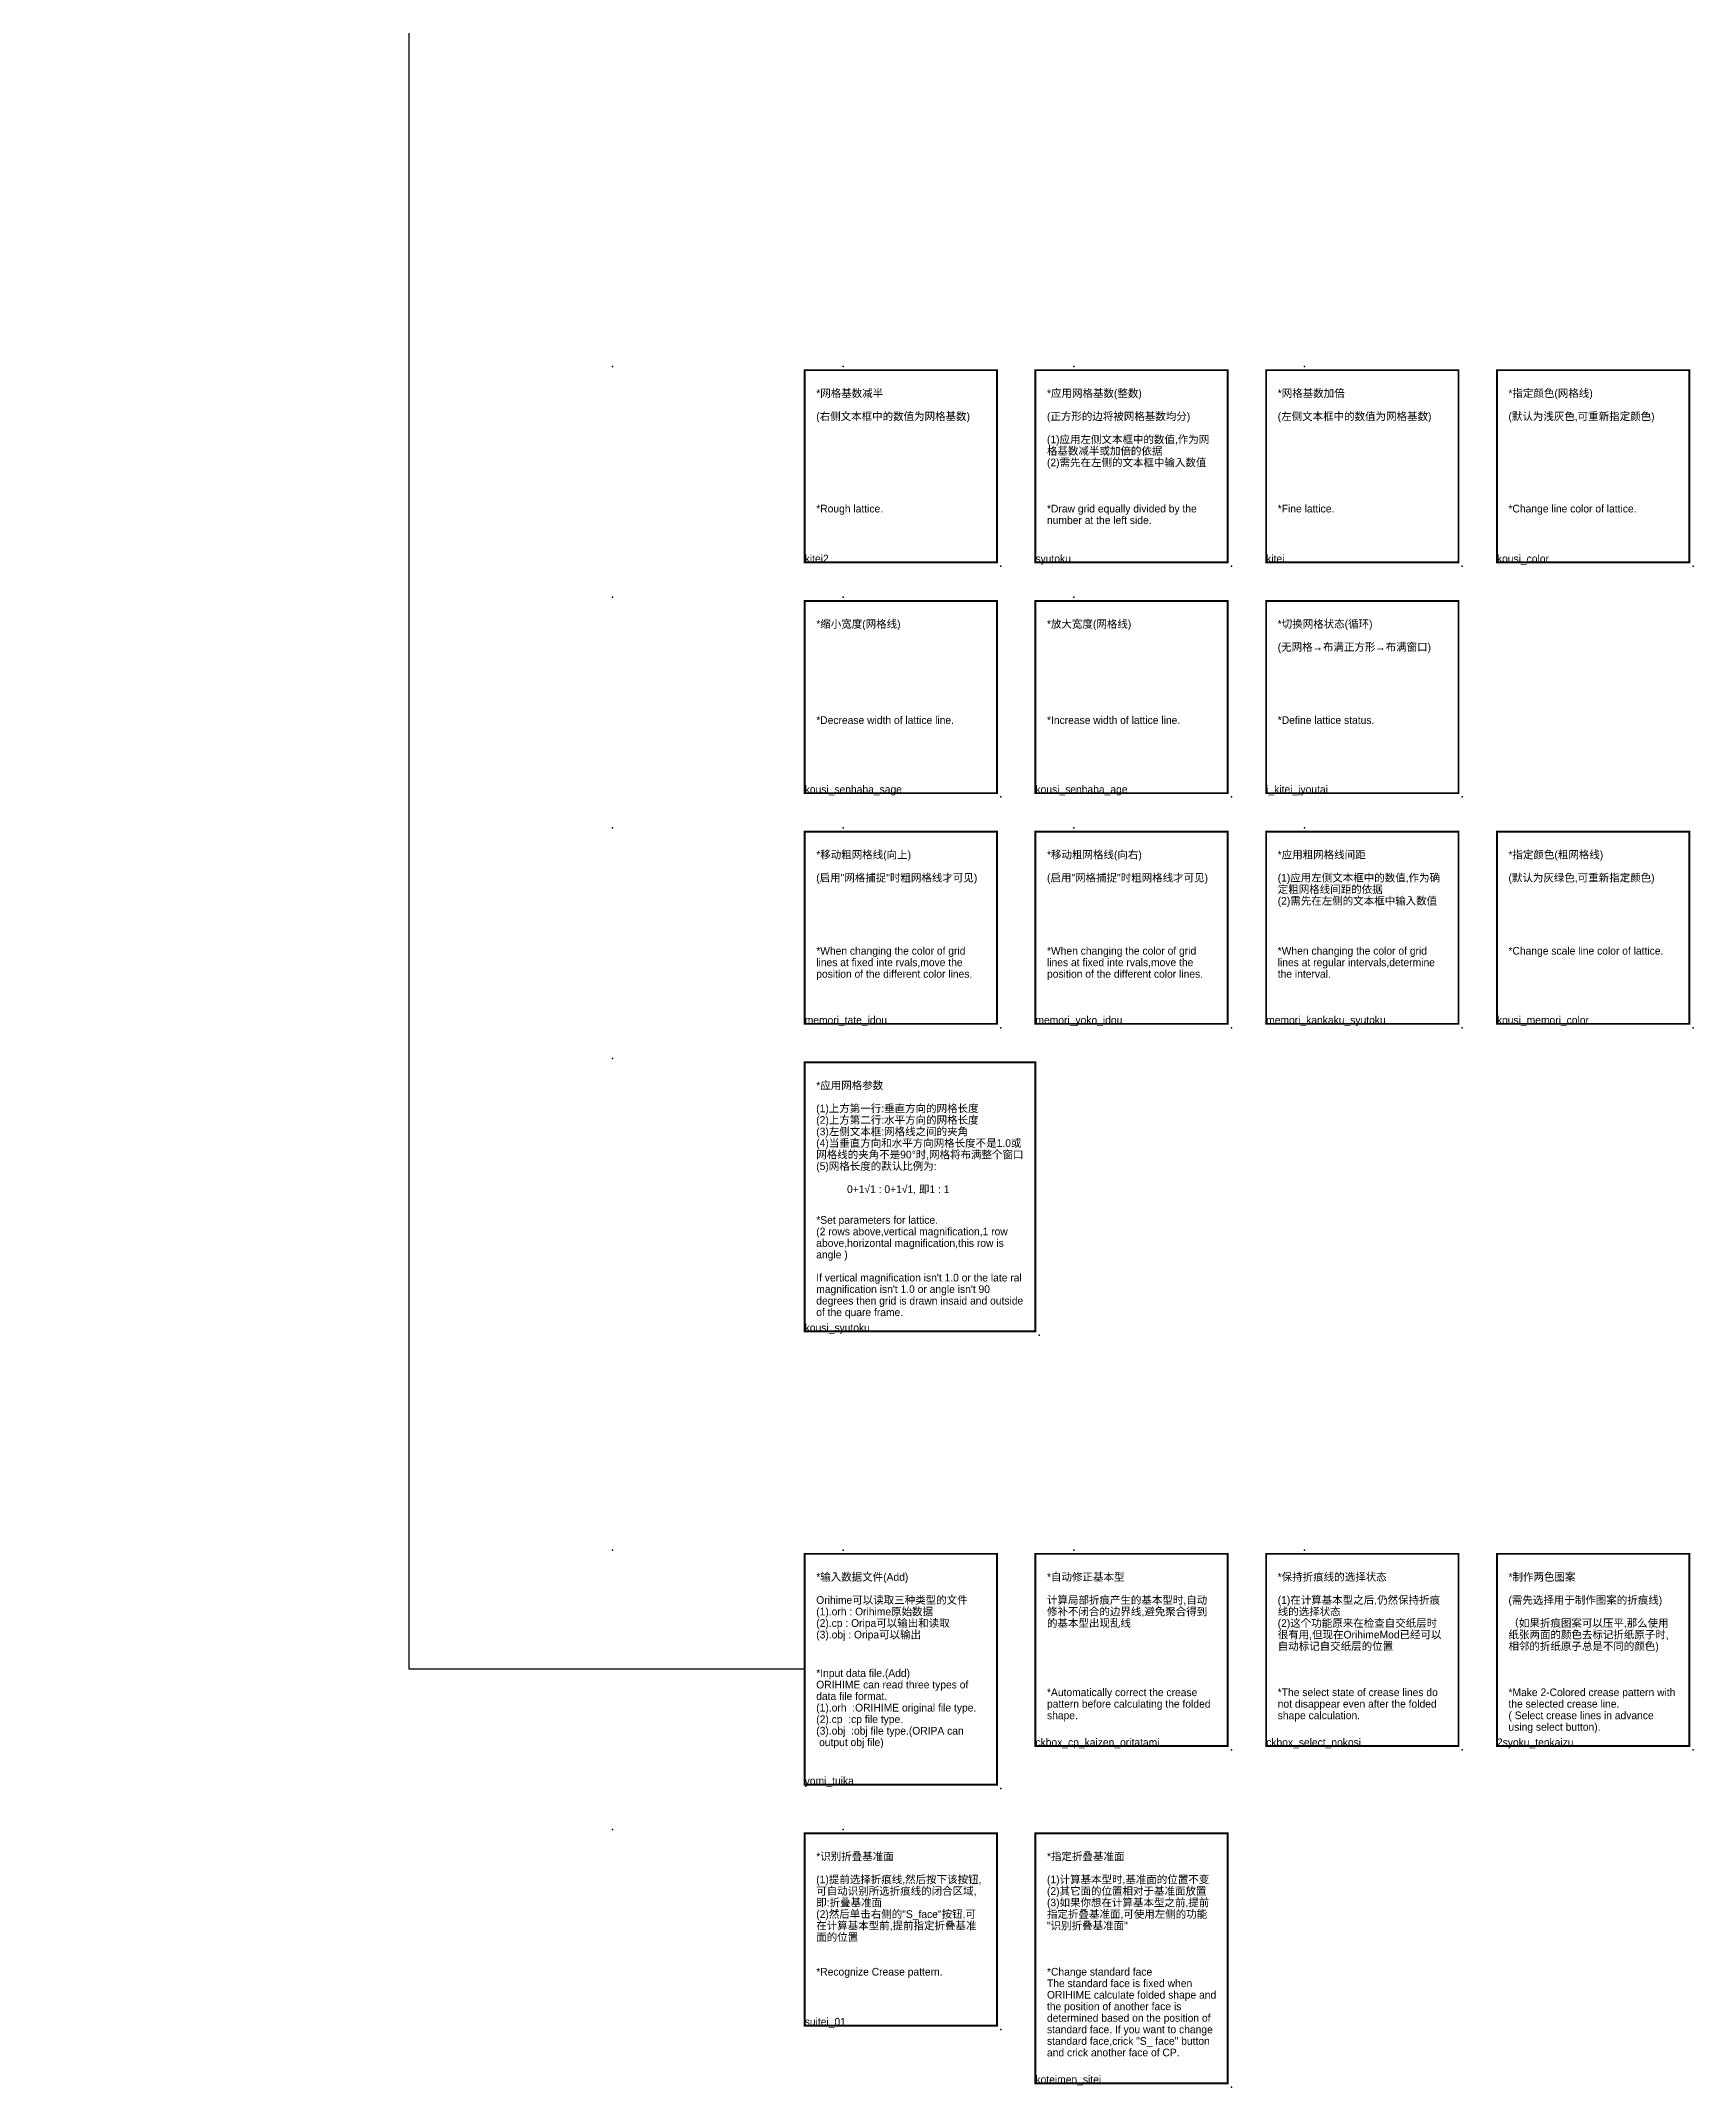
# Model space of a CAD drawing. Header units: millimetres. Extents: x -1842 to 3667, y -2745 to 2263.
# Drawn here: x 1191 to 1620, y 1168 to 1701 of the extents above; entities that cross this region are included whole.
import ezdxf

# ---------------------------------------------------------------- set-up
doc = ezdxf.new("R2010")
doc.units = ezdxf.units.MM
doc.header["$LTSCALE"] = 1000
doc.layers.add('1-中文', color=7, linetype='Continuous', lineweight=25)
doc.layers.add('2-英文', color=250, linetype='Continuous', lineweight=25)
doc.layers.add('3-图名', color=6, linetype='Continuous', plot=False, transparency=0.5)
doc.layers.add('4-图框', color=7, linetype='Continuous', true_color=0x81cde4)
doc.styles.add('kucha制图', font='')
doc.styles.get('kucha制图').set_extended_font_data('思源黑体 CN Regular')

# ---------------------------------------------------------------- blocks, each defined once
blk = doc.blocks.new('图名')
at = {"layer": '3-图名', "ltscale": 8, "style": 'kucha制图', "flags": 8}
blk.add_attdef('图名', (0, 0), '', height=2, dxfattribs=at)
blk = doc.blocks.new('*U15')
at = {"color": 0, "const_width": 0.5}
blk.add_lwpolyline([(0, -50), (50, -50), (50, 0), (0, 0)], close=True, dxfattribs=at)
at = {"color": 8}
for p in [(-50, 1), (51, -51)]:
    blk.add_point(p, dxfattribs=at)
blk = doc.blocks.new('*U7')
at = {"color": 0, "const_width": 0.5}
blk.add_lwpolyline([(0, -70), (60, -70), (60, 0), (0, 0)], close=True, dxfattribs=at)
at = {"color": 8}
for p in [(-50, 1), (61, -71)]:
    blk.add_point(p, dxfattribs=at)
blk = doc.blocks.new('*U14')
at = {"color": 0, "const_width": 0.5}
blk.add_lwpolyline([(0, -60), (50, -60), (50, 0), (0, 0)], close=True, dxfattribs=at)
at = {"color": 8}
for p in [(-50, 1), (51, -61)]:
    blk.add_point(p, dxfattribs=at)
blk = doc.blocks.new('*U12')
at = {"color": 0, "const_width": 0.5}
blk.add_lwpolyline([(0, -65), (50, -65), (50, 0), (0, 0)], close=True, dxfattribs=at)
at = {"color": 8}
for p in [(-50, 1), (51, -66)]:
    blk.add_point(p, dxfattribs=at)

msp = doc.modelspace()

# ---------------------------------------------------------------- linework, layer by layer
at = {"color": 6}
msp.add_lwpolyline([(1389.15, 1277.1), (1286.28, 1277.1), (1286.28, 1792.1), (-332.28, 1792.1), (-332.28, 1589.94)], dxfattribs=at)

# ---------------------------------------------------------------- block references
at = {"layer": '3-图名'}
ref = msp.add_blockref('图名', (1389.15, 1564.94), dxfattribs=at)
ref.add_attrib('图名', 'kitei2', (1389.15, 1564.94), dxfattribs={"ltscale": 8, "height": 2, "style": 'kucha制图'})
ref = msp.add_blockref('图名', (1449.15, 1564.94), dxfattribs=at)
ref.add_attrib('图名', 'syutoku', (1449.15, 1564.94), dxfattribs={"ltscale": 8, "height": 2, "style": 'kucha制图'})
ref = msp.add_blockref('图名', (1509.15, 1564.94), dxfattribs=at)
ref.add_attrib('图名', 'kitei', (1509.15, 1564.94), dxfattribs={"ltscale": 8, "height": 2, "style": 'kucha制图'})
ref = msp.add_blockref('图名', (1569.15, 1564.94), dxfattribs=at)
ref.add_attrib('图名', 'kousi_color', (1569.15, 1564.94), dxfattribs={"ltscale": 8, "height": 2, "style": 'kucha制图'})
ref = msp.add_blockref('图名', (1389.15, 1504.94), dxfattribs=at)
ref.add_attrib('图名', 'kousi_senhaba_sage', (1389.15, 1504.94), dxfattribs={"ltscale": 8, "height": 2, "style": 'kucha制图'})
ref = msp.add_blockref('图名', (1449.15, 1504.94), dxfattribs=at)
ref.add_attrib('图名', 'kousi_senhaba_age', (1449.15, 1504.94), dxfattribs={"ltscale": 8, "height": 2, "style": 'kucha制图'})
ref = msp.add_blockref('图名', (1509.15, 1504.94), dxfattribs=at)
ref.add_attrib('图名', 'i_kitei_jyoutai', (1509.15, 1504.94), dxfattribs={"ltscale": 8, "height": 2, "style": 'kucha制图'})
ref = msp.add_blockref('图名', (1389.15, 1444.94), dxfattribs=at)
ref.add_attrib('图名', 'memori_tate_idou', (1389.15, 1444.94), dxfattribs={"ltscale": 8, "height": 2, "style": 'kucha制图'})
ref = msp.add_blockref('图名', (1449.15, 1444.94), dxfattribs=at)
ref.add_attrib('图名', 'memori_yoko_idou', (1449.15, 1444.94), dxfattribs={"ltscale": 8, "height": 2, "style": 'kucha制图'})
ref = msp.add_blockref('图名', (1509.15, 1444.94), dxfattribs=at)
ref.add_attrib('图名', 'memori_kankaku_syutoku', (1509.15, 1444.94), dxfattribs={"ltscale": 8, "height": 2, "style": 'kucha制图'})
ref = msp.add_blockref('图名', (1569.15, 1444.94), dxfattribs=at)
ref.add_attrib('图名', 'kousi_memori_color', (1569.15, 1444.94), dxfattribs={"ltscale": 8, "height": 2, "style": 'kucha制图'})
ref = msp.add_blockref('图名', (1389.15, 1364.94), dxfattribs=at)
ref.add_attrib('图名', 'kousi_syutoku', (1389.15, 1364.94), dxfattribs={"ltscale": 8, "height": 2, "style": 'kucha制图'})
ref = msp.add_blockref('图名', (1449.15, 1257.1), dxfattribs=at)
ref.add_attrib('图名', 'ckbox_cp_kaizen_oritatami', (1449.15, 1257.1), dxfattribs={"ltscale": 8, "height": 2, "style": 'kucha制图'})
ref = msp.add_blockref('图名', (1509.15, 1257.1), dxfattribs=at)
ref.add_attrib('图名', 'ckbox_select_nokosi', (1509.15, 1257.1), dxfattribs={"ltscale": 8, "height": 2, "style": 'kucha制图'})
ref = msp.add_blockref('图名', (1569.15, 1257.1), dxfattribs=at)
ref.add_attrib('图名', '2syoku_tenkaizu', (1569.15, 1257.1), dxfattribs={"ltscale": 8, "height": 2, "style": 'kucha制图'})
ref = msp.add_blockref('图名', (1389.15, 1247.1), dxfattribs=at)
ref.add_attrib('图名', 'yomi_tuika', (1389.15, 1247.1), dxfattribs={"ltscale": 8, "height": 2, "style": 'kucha制图'})
ref = msp.add_blockref('图名', (1389.15, 1184.42), dxfattribs=at)
ref.add_attrib('图名', 'suitei_01', (1389.15, 1184.42), dxfattribs={"ltscale": 8, "height": 2, "style": 'kucha制图'})
ref = msp.add_blockref('图名', (1449.15, 1169.42), dxfattribs=at)
ref.add_attrib('图名', 'koteimen_sitei', (1449.15, 1169.42), dxfattribs={"ltscale": 8, "height": 2, "style": 'kucha制图'})
at = {"layer": '4-图框'}
for name, p in [('*U15', (1389.15, 1614.94)), ('*U15', (1449.15, 1614.94)), ('*U15', (1509.15, 1614.94)), ('*U15', (1569.15, 1614.94)), ('*U15', (1389.15, 1554.94)), ('*U15', (1449.15, 1554.94)), ('*U15', (1509.15, 1554.94)), ('*U15', (1389.15, 1494.94)), ('*U15', (1449.15, 1494.94)), ('*U15', (1509.15, 1494.94)), ('*U15', (1569.15, 1494.94)), ('*U7', (1389.15, 1434.94)), ('*U14', (1389.15, 1307.1)), ('*U15', (1449.15, 1307.1)), ('*U15', (1509.15, 1307.1)), ('*U15', (1569.15, 1307.1)), ('*U15', (1389.15, 1234.42)), ('*U12', (1449.15, 1234.42))]:
    msp.add_blockref(name, p, dxfattribs=at)

# ---------------------------------------------------------------- texts
at = {"layer": '1-中文', "char_height": 2, "attachment_point": 1, "line_spacing_factor": 0.9, "style": 'kucha制图'}
for s, width, heights, insert in [('*网格基数减半\\P\\P(右侧文本框中的数值为网格基数)', 44, [0], (1392.15, 1609.94)), ('*应用网格基数(整数)\\P\\P(正方形的边将被网格基数均分)\\P\\P(1)应用左侧文本框中的数值,作为网格基数减半或加倍的依据\\P(2)需先在左侧的文本框中输入数值', 44, [0], (1452.15, 1609.94)), ('*网格基数加倍\\P\\P(左侧文本框中的数值为网格基数)', 44, [0], (1512.15, 1609.94)), ('*指定颜色(网格线)\\P\\P(默认为浅灰色,可重新指定颜色)', 44, [0], (1572.15, 1609.94)), ('*缩小宽度(网格线)', 44, [0], (1392.15, 1549.94)), ('*放大宽度(网格线)', 44, [0], (1452.15, 1549.94)), ('*切换网格状态(循环)\\P\\P(无网格→布满正方形→布满窗口)', 44, [0], (1512.15, 1549.94)), ('*移动粗网格线(向上)\\P\\P(启用"网格捕捉"时粗网格线才可见)', 44, [0], (1392.15, 1489.94)), ('*移动粗网格线(向右)\\P\\P(启用"网格捕捉"时粗网格线才可见)', 44, [0], (1452.15, 1489.94)), ('*应用粗网格线间距\\P\\P(1)应用左侧文本框中的数值,作为确定粗网格线间距的依据\\P(2)需先在左侧的文本框中输入数值', 44, [0], (1512.15, 1489.94)), ('*指定颜色(粗网格线)\\P\\P(默认为灰绿色,可重新指定颜色)', 44, [0], (1572.15, 1489.94)), ('*应用网格参数\\P\\P(1)上方第一行:垂直方向的网格长度\\P(2)上方第二行:水平方向的网格长度\\P(3)左侧文本框:网格线之间的夹角\\P(4)当垂直方向和水平方向网格长度不是1.0或网格线的夹角不是90°时,网格将布满整个窗口\\P(5)网格长度的默认比例为:\\P\\P^I0+1√1 : 0+1√1, 即1 : 1', 54, [0], (1392.15, 1429.94)), ('*输入数据文件(Add)\\P\\POrihime可以读取三种类型的文件\\P(1).orh : Orihime原始数据\\P(2).cp : Oripa可以输出和读取\\P(3).obj : Oripa可以输出', 44, [0], (1392.15, 1302.1)), ('*自动修正基本型\\P\\P计算局部折痕产生的基本型时,自动修补不闭合的边界线,避免聚合得到的基本型出现乱线', 44, [31.93], (1452.15, 1302.1)), ('*保持折痕线的选择状态\\P\\P(1)在计算基本型之后,仍然保持折痕线的选择状态\\P(2)这个功能原来在检查自交纸层时很有用,但现在OrihimeMod已经可以自动标记自交纸层的位置', 44, [0], (1512.15, 1302.1)), ('*制作两色图案\\P\\P(需先选择用于制作图案的折痕线)\\P\\P（如果折痕图案可以压平,那么使用纸张两面的颜色去标记折纸原子时,相邻的折纸原子总是不同的颜色)', 44, [0], (1572.15, 1302.1)), ('*识别折叠基准面\\P\\P(1)提前选择折痕线,然后按下该按钮,可自动识别所选折痕线的闭合区域,\\P即:折叠基准面\\P(2)然后单击右侧的"S_face"按钮,可在计算基本型前,提前指定折叠基准面的位置', 44, [0], (1392.15, 1229.42)), ('*指定折叠基准面\\P\\P(1)计算基本型时,基准面的位置不变\\P(2)其它面的位置相对于基准面放置\\P(3)如果你想在计算基本型之前,提前指定折叠基准面,可使用左侧的功能\\P"识别折叠基准面"', 44, [0], (1452.15, 1229.42))]:
    msp.add_mtext_dynamic_manual_height_columns(s, width=width, gutter_width=12.5, heights=heights, dxfattribs=dict(at, insert=insert))
at = {"layer": '2-英文', "char_height": 2, "attachment_point": 1, "line_spacing_factor": 0.9, "style": 'kucha制图'}
for s, width, insert in [('*Rough lattice.', 43.8707, (1392.15, 1579.94)), ('*Draw grid equally divided by the number at the left side.', 43.8707, (1452.15, 1579.94)), ('*Fine lattice.', 43.8707, (1512.15, 1579.94)), ('*Change line color of lattice.', 43.8707, (1572.15, 1579.94)), ('*Decrease width of lattice line.', 43.8707, (1392.15, 1524.94)), ('*Increase width of lattice line.', 43.8707, (1452.15, 1524.94)), ('*Define lattice status.', 43.8707, (1512.15, 1524.94)), ('*When changing the color of grid lines at fixed inte rvals,move the position of the different color lines.', 43.8707, (1392.15, 1464.94)), ('*When changing the color of grid lines at fixed inte rvals,move the position of the different color lines.', 43.8707, (1452.15, 1464.94)), ('*When changing the color of grid lines at regular intervals,determine the interval.', 43.8707, (1512.15, 1464.94)), ('*Change scale line color of lattice.', 43.8707, (1572.15, 1464.94)), ("*Set parameters for lattice.\\P(2 rows above,vertical magnification,1 row above,horizontal magnification,this row is angle )\\P\\PIf vertical magnification isn't 1.0 or the late ral magnification isn't 1.0 or angle isn't 90 degrees then grid is drawn insaid and outside of the quare frame.", 53.8707, (1392.15, 1394.94)), ('*Input data file.(Add)\\PORIHIME can read three types of data file format.\\P(1).orh  :ORIHIME original file type.\\P(2).cp  :cp file type.\\P(3).obj  :obj file type.(ORIPA can \\P output obj file)', 45, (1392.15, 1277.1)), ('*Automatically correct the crease pattern before calculating the folded shape.', 43.8707, (1452.15, 1272.1)), ('*The select state of crease lines do not disappear even after the folded shape calculation.', 43.8707, (1512.15, 1272.1)), ('*Make 2-Colored crease pattern with the selected crease line.\\P( Select crease lines in advance\\Pusing select button).', 43.8707, (1572.15, 1272.1)), ('*Recognize Crease pattern.', 43.8707, (1392.15, 1199.42)), ('*Change standard face\\PThe standard face is fixed when ORIHIME calculate folded shape and the position of another face is determined based on the position of standard face. If you want to change standard face,crick "S_ face" button and crick another face of CP.', 45, (1452.15, 1199.42))]:
    msp.add_mtext_dynamic_manual_height_columns(s, width=width, gutter_width=12.5, heights=[0], dxfattribs=dict(at, insert=insert))

doc.saveas('drawing.dxf')
